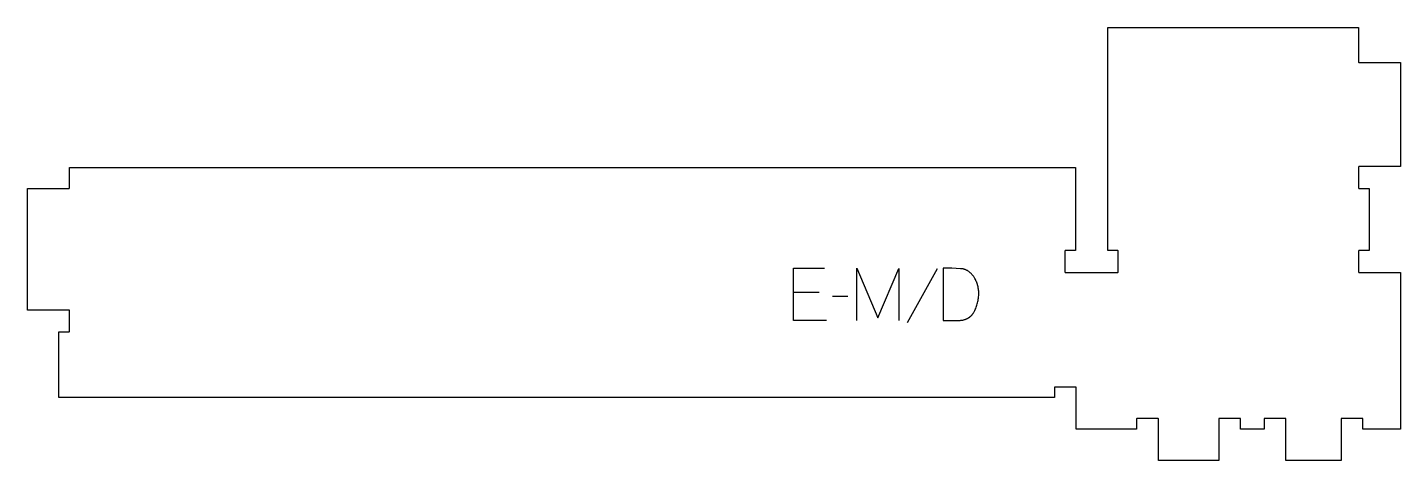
# Model space of a CAD drawing. Extents: x -435 to 350, y -110 to 138.
import ezdxf

# ---------------------------------------------------------------- set-up
doc = ezdxf.new("R2010")
doc.units = 0
doc.layers.add('1_ANYTOOL_1MMDEEP_LABELS_S', color=2, linetype='CONTINUOUS')
doc.layers.add('4_ANYTOOL_CUTTHROUGH_OUTSI', color=5, linetype='CONTINUOUS')

msp = doc.modelspace()

# ---------------------------------------------------------------- linework, layer by layer
at = {"layer": '1_ANYTOOL_1MMDEEP_LABELS_S'}
for p, q in [((85.16, -0.47), (67.97, -31.24)), ((17.66, -13.93), (3, -13.93)), ((34.16, -16.11), (25.37, -16.2))]:
    msp.add_line(p, q, dxfattribs=at)
for points in [[(21.94, -30), (3, -30), (3, 0), (20.83, 0)], [(39.3, -30), (39.3, 0), (51.3, -28.37), (63.3, -0.13), (63.3, -30)]]:
    msp.add_lwpolyline(points, dxfattribs=at)
msp.add_lwpolyline([(88.59, 0), (88.59, -30), (97.11, -29.91), (97.53, -29.9), (97.93, -29.88), (98.32, -29.86), (98.71, -29.82), (99.09, -29.77), (99.46, -29.71), (99.83, -29.65), (100.18, -29.57), (100.53, -29.48), (100.87, -29.39), (101.21, -29.28), (101.53, -29.17), (101.85, -29.05), (102, -28.98), (102.16, -28.91), (102.31, -28.84), (102.46, -28.77), (102.6, -28.7), (102.75, -28.62), (102.89, -28.54), (103.04, -28.46), (103.18, -28.37), (103.31, -28.29), (103.45, -28.2), (103.58, -28.11), (103.71, -28.01), (103.84, -27.92), (103.97, -27.82), (104.1, -27.72), (104.22, -27.61), (104.34, -27.51), (104.46, -27.4), (104.58, -27.29), (104.7, -27.18), (104.81, -27.06), (104.92, -26.94), (105.03, -26.82), (105.14, -26.7), (105.25, -26.58), (105.35, -26.45), (105.46, -26.32), (105.56, -26.19), (105.65, -26.06), (105.75, -25.92), (105.85, -25.78), (106.03, -25.5), (106.2, -25.2), (106.37, -24.9), (106.69, -24.28), (106.98, -23.66), (107.26, -23.03), (107.52, -22.39), (107.75, -21.75), (107.96, -21.1), (108.16, -20.45), (108.33, -19.79), (108.49, -19.12), (108.62, -18.45), (108.73, -17.78), (108.82, -17.1), (108.89, -16.41), (108.94, -15.72), (108.98, -15.02), (108.99, -14.31), (108.98, -13.72), (108.95, -13.13), (108.9, -12.54), (108.83, -11.96), (108.74, -11.39), (108.69, -11.11), (108.64, -10.82), (108.58, -10.54), (108.51, -10.26), (108.44, -9.98), (108.36, -9.71), (108.28, -9.43), (108.2, -9.16), (108.11, -8.89), (108.01, -8.62), (107.92, -8.35), (107.81, -8.08), (107.7, -7.81), (107.59, -7.55), (107.34, -7.02), (107.08, -6.5), (106.8, -5.99), (106.5, -5.49), (106.31, -5.18), (106.11, -4.88), (105.91, -4.6), (105.7, -4.32), (105.49, -4.05), (105.28, -3.79), (105.07, -3.54), (104.85, -3.3), (104.63, -3.07), (104.4, -2.84), (104.17, -2.63), (103.94, -2.43), (103.7, -2.23), (103.46, -2.05), (103.22, -1.87), (102.98, -1.7), (102.73, -1.55), (102.47, -1.4), (102.22, -1.26), (101.96, -1.13), (101.69, -1.01), (101.43, -0.9), (101.16, -0.8), (100.88, -0.7), (100.61, -0.62), (100.33, -0.55), (100.04, -0.48), (99.75, -0.43), (99.46, -0.38), (99.17, -0.35), (98.87, -0.32), (98.57, -0.3), (93.68, -0.1)], close=True, dxfattribs=at)
at = {"layer": '4_ANYTOOL_CUTTHROUGH_OUTSI'}
msp.add_lwpolyline([(350.28, -91.94), (328.78, -91.94), (328.78, -86.19, 0.414214), (328.53, -85.94), (316.53, -85.94, 0.414214), (316.28, -86.19), (316.28, -109.94), (284.69, -109.94), (284.69, -86.19, 0.414214), (284.44, -85.94), (272.44, -85.94, 0.414214), (272.19, -86.19), (272.19, -91.94), (258.78, -91.94), (258.78, -86.19, 0.414214), (258.53, -85.94), (246.53, -85.94, 0.414214), (246.28, -86.19), (246.28, -109.94), (211.78, -109.94), (211.78, -86.19, 0.414214), (211.53, -85.94), (199.53, -85.94, 0.414214), (199.28, -86.19), (199.28, -91.94), (164.78, -91.94), (164.78, -68.2, 0.414214), (164.53, -67.95), (152.53, -67.95, 0.414214), (152.28, -68.2), (152.28, -73.95), (-417.22, -73.95), (-417.22, -36.45), (-411.47, -36.45, 0.414193), (-411.22, -36.2), (-411.22, -24.2, 0.414214), (-411.47, -23.95), (-435.22, -23.95), (-435.22, 45.55), (-411.47, 45.55, 0.414214), (-411.22, 45.8), (-411.22, 57.56), (164.28, 57.56), (164.28, 10.06), (158.53, 10.06, 0.414214), (158.28, 9.81), (158.28, -2.19, 0.414214), (158.53, -2.44), (188.53, -2.44, 0.414214), (188.78, -2.19), (188.78, 9.81, 0.414214), (188.53, 10.06), (182.78, 10.06), (182.78, 137.56), (326.28, 137.56), (326.28, 117.81, 0.414214), (326.53, 117.56), (350.28, 117.56), (350.28, 58.06), (326.53, 58.06, 0.414214), (326.28, 57.81), (326.28, 45.81, 0.414214), (326.53, 45.56), (332.28, 45.56), (332.28, 10.06), (326.53, 10.06, 0.414214), (326.28, 9.81), (326.28, -2.19, 0.414214), (326.53, -2.44), (350.28, -2.44)], format="xyb", close=True, dxfattribs=at)

doc.saveas('drawing.dxf')
